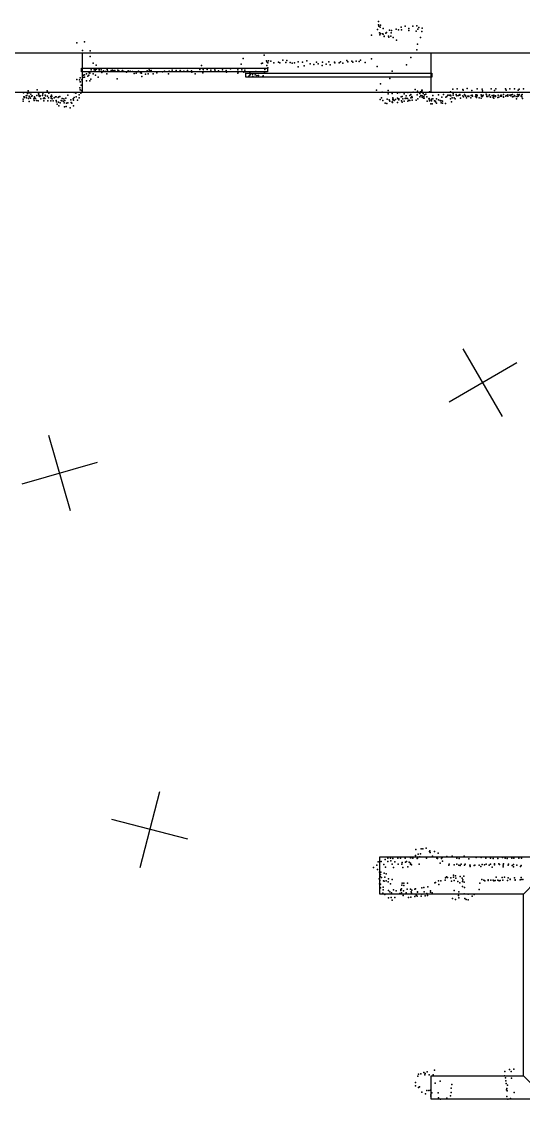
# Model space of a CAD drawing. Header units: millimetres. Extents: x 60 to 10018, y -17912 to 6797.
# Drawn here: x 3750 to 6312, y -6304 to -803 of the extents above; entities that cross this region are included whole.
import ezdxf

# ---------------------------------------------------------------- set-up
doc = ezdxf.new("R2010")
doc.units = ezdxf.units.MM
for name, color, linetype in [('DOORS', 7, 'Continuous'), ('P', 9, 'Continuous'), ('PANOS', 10, 'Continuous'), ('ROOMS', 1, 'Continuous'), ('WALLS', 3, 'Continuous')]:
    doc.layers.add(name, color=color, linetype=linetype)

# ---------------------------------------------------------------- blocks, each defined once
blk = doc.blocks.new('5-Sliding_3C')
for points in [[(-894.902, 22.9697), (55.0191, 22.9697), (55.0191, 2.96966), (-894.902, 2.96966), (-894.902, 22.9697)], [(-55.0675, -2.95703), (894.987, -2.95703), (894.987, -22.957), (-55.0675, -22.957), (-55.0675, -2.95703)]]:
    blk.add_lwpolyline(points)

msp = doc.modelspace()

# ---------------------------------------------------------------- linework, layer by layer
at = {"layer": 'DOORS'}
msp.add_lwpolyline([(5839.2, -1164.8), (4061.1, -1164.8), (4061.1, -961.8), (5839.2, -961.8), (5839.2, -1164.8)], dxfattribs=at)
at = {"layer": 'P'}
for p in [(5573, -803), (5573, -819), (5583, -822), (5768, -824), (5536, -873), (5567, -844), (5574, -826), (5577, -861), (5579, -871), (5581, -832), (5583, -864), (5592, -865), (5597, -839), (5597, -867), (5601, -878), (5602, -879), (5609, -862), (5614, -858), (5624, -877), (5628, -847), (5635, -877), (5637, -861), (5638, -849), (5662, -842), (5675, -845), (5688, -832), (5690, -845), (5709, -827), (5728, -839), (5728, -848), (5748, -827), (5765, -852), (5773, -841), (5779, -834), (5794, -854), (5796, -837), (4033, -911), (4071, -906), (5626, -882), (5648, -885), (5665, -898), (5771, -919), (5787, -885), (4061, -951), (4100, -981), (4101, -952), (4988, -975), (5738, -987), (5768, -947), (4115, -1015), (4131, -1026), (4669, -1027), (4816, -1044), (4871, -1020), (4881, -991), (4975, -1017), (4980, -1015), (5001, -1004), (5002, -1009), (5002, -1028), (5007, -1014), (5008, -1039), (5010, -1003), (5022, -1006), (5038, -1014), (5061, -1010), (5069, -1013), (5084, -1000), (5100, -1012), (5104, -1002), (5122, -1012), (5131, -1016), (5143, -1013), (5163, -1009), (5163, -1034), (5185, -1010), (5193, -1029), (5207, -1004), (5224, -1018), (5243, -1023), (5255, -1010), (5265, -1018), (5285, -1027), (5286, -1011), (5306, -1020), (5318, -1008), (5326, -1024), (5348, -1010), (5349, -1014), (5371, -1014), (5379, -1008), (5391, -1016), (5411, -1002), (5415, -1008), (5436, -1005), (5441, -1010), (5458, -1006), (5473, -1007), (5480, -1000), (5504, -1012), (5537, -994), (5565, -1033), (5716, -1024), (4032, -1099), (4049, -1090), (4062, -1088), (4067, -1077), (4069, -1086), (4071, -1087), (4072, -1075), (4081, -1070), (4088, -1082), (4093, -1076), (4095, -1064), (4099, -1066), (4103, -1097), (4105, -1049), (4115, -1069), (4120, -1050), (4126, -1049), (4126, -1051), (4128, -1076), (4129, -1058), (4133, -1046), (4141, -1087), (4147, -1047), (4147, -1056), (4156, -1049), (4159, -1063), (4168, -1054), (4179, -1058), (4185, -1070), (4187, -1047), (4189, -1054), (4207, -1052), (4215, -1051), (4220, -1054), (4226, -1053), (4238, -1096), (4242, -1051), (4246, -1054), (4263, -1055), (4265, -1052), (4272, -1058), (4285, -1061), (4295, -1054), (4305, -1056), (4316, -1058), (4325, -1068), (4335, -1066), (4344, -1060), (4347, -1057), (4357, -1065), (4363, -1066), (4364, -1083), (4383, -1072), (4391, -1055), (4397, -1070), (4401, -1049), (4403, -1052), (4411, -1052), (4412, -1055), (4422, -1069), (4440, -1059), (4441, -1065), (4469, -1059), (4480, -1057), (4500, -1070), (4503, -1056), (4519, -1051), (4539, -1053), (4559, -1053), (4562, -1056), (4579, -1056), (4598, -1052), (4617, -1055), (4620, -1062), (4637, -1069), (4661, -1048), (4676, -1065), (4677, -1048), (4679, -1058), (4697, -1048), (4716, -1051), (4736, -1050), (4738, -1056), (4756, -1054), (4776, -1050), (4795, -1052), (4797, -1061), (4855, -1050), (4855, -1066), (4856, -1061), (4875, -1049), (4884, -1062), (4890, -1051), (4894, -1060), (4910, -1081), (4916, -1061), (4916, -1076), (4918, -1073), (4929, -1074), (4930, -1083), (4943, -1075), (4946, -1058), (4951, -1078), (4959, -1079), (4982, -1084), (4983, -1080), (4990, -1063), (4992, -1048), (5630, -1094), (5643, -1056), (3830, -1152), (4045, -1101), (4048, -1142), (4049, -1111), (4050, -1151), (4051, -1110), (4054, -1128), (4056, -1155), (4058, -1101), (4082, -1105), (4098, -1105), (5562, -1154), (5583, -1120), (5621, -1155), (5760, -1150), (5794, -1153), (5796, -1153), (5952, -1148), (5974, -1146), (6003, -1149), (6004, -1154), (6025, -1145), (6049, -1155), (6076, -1146), (6102, -1148), (6147, -1146), (6164, -1155), (6172, -1146), (6220, -1147), (6224, -1153), (6243, -1146), (6267, -1147), (6285, -1153), (6290, -1148), (6312, -1147), (3758, -1199), (3759, -1210), (3760, -1166), (3762, -1187), (3763, -1187), (3765, -1191), (3774, -1182), (3776, -1192), (3777, -1181), (3780, -1171), (3784, -1157), (3785, -1195), (3788, -1166), (3788, -1184), (3790, -1187), (3796, -1194), (3797, -1173), (3801, -1183), (3805, -1182), (3812, -1198), (3815, -1206), (3816, -1188), (3816, -1190), (3822, -1195), (3826, -1206), (3828, -1181), (3835, -1207), (3837, -1172), (3838, -1167), (3839, -1177), (3840, -1183), (3844, -1186), (3845, -1182), (3849, -1197), (3857, -1180), (3858, -1172), (3860, -1165), (3862, -1196), (3864, -1208), (3866, -1192), (3868, -1196), (3871, -1178), (3872, -1182), (3881, -1157), (3883, -1183), (3884, -1164), (3884, -1208), (3887, -1193), (3890, -1168), (3899, -1186), (3899, -1208), (3901, -1194), (3903, -1179), (3903, -1182), (3903, -1185), (3904, -1185), (3907, -1197), (3912, -1207), (3916, -1192), (3923, -1187), (3927, -1187), (3927, -1206), (3937, -1191), (3941, -1187), (3946, -1186), (3952, -1206), (3955, -1207), (3957, -1195), (3964, -1209), (3965, -1197), (3971, -1206), (3976, -1194), (3987, -1178), (4002, -1202), (4014, -1197), (4016, -1204), (4018, -1191), (4019, -1165), (4027, -1168), (4028, -1188), (4035, -1205), (4044, -1177), (4044, -1193), (4053, -1169), (5581, -1201), (5587, -1192), (5591, -1163), (5594, -1206), (5617, -1199), (5622, -1172), (5627, -1203), (5630, -1209), (5643, -1171), (5645, -1192), (5646, -1199), (5646, -1202), (5647, -1199), (5653, -1206), (5659, -1200), (5669, -1194), (5670, -1168), (5675, -1201), (5677, -1197), (5677, -1203), (5682, -1165), (5688, -1187), (5689, -1208), (5693, -1186), (5697, -1198), (5703, -1172), (5703, -1210), (5708, -1195), (5712, -1194), (5714, -1182), (5719, -1196), (5721, -1196), (5722, -1210), (5723, -1165), (5728, -1205), (5733, -1180), (5733, -1206), (5738, -1176), (5738, -1192), (5743, -1186), (5744, -1204), (5745, -1190), (5750, -1164), (5765, -1205), (5770, -1177), (5772, -1158), (5774, -1165), (5774, -1198), (5784, -1170), (5784, -1188), (5786, -1162), (5788, -1180), (5793, -1159), (5795, -1164), (5795, -1182), (5795, -1189), (5801, -1170), (5802, -1194), (5803, -1186), (5805, -1194), (5808, -1177), (5814, -1173), (5819, -1188), (5821, -1210), (5829, -1198), (5831, -1196), (5832, -1161), (5832, -1207), (5834, -1204), (5843, -1199), (5843, -1208), (5849, -1198), (5850, -1180), (5859, -1208), (5863, -1210), (5869, -1197), (5878, -1177), (5879, -1202), (5887, -1206), (5889, -1208), (5895, -1189), (5896, -1207), (5900, -1210), (5904, -1175), (5916, -1189), (5922, -1186), (5927, -1178), (5933, -1178), (5938, -1180), (5940, -1162), (5940, -1178), (5940, -1197), (5941, -1182), (5948, -1192), (5953, -1179), (5954, -1171), (5959, -1193), (5963, -1197), (5969, -1176), (5971, -1180), (5972, -1182), (5980, -1180), (5984, -1178), (5988, -1176), (5988, -1178), (5991, -1194), (6003, -1182), (6006, -1187), (6012, -1175), (6015, -1181), (6019, -1184), (6021, -1193), (6029, -1184), (6034, -1183), (6034, -1185), (6043, -1193), (6045, -1180), (6051, -1179), (6053, -1183), (6068, -1185), (6069, -1177), (6073, -1191), (6074, -1177), (6075, -1183), (6076, -1180), (6087, -1192), (6096, -1177), (6096, -1194), (6098, -1180), (6098, -1183), (6100, -1183), (6103, -1156), (6103, -1186), (6107, -1179), (6122, -1173), (6124, -1177), (6125, -1186), (6131, -1186), (6138, -1179), (6139, -1177), (6142, -1188), (6145, -1189), (6152, -1181), (6158, -1191), (6160, -1183), (6161, -1179), (6162, -1194), (6166, -1184), (6169, -1182), (6170, -1186), (6181, -1191), (6184, -1178), (6186, -1189), (6196, -1181), (6196, -1184), (6198, -1179), (6200, -1180), (6200, -1183), (6210, -1189), (6211, -1176), (6211, -1187), (6223, -1184), (6224, -1180), (6232, -1183), (6233, -1177), (6233, -1178), (6243, -1178), (6248, -1182), (6250, -1177), (6257, -1175), (6257, -1188), (6264, -1186), (6267, -1181), (6276, -1185), (6277, -1197), (6282, -1175), (6282, -1186), (6286, -1183), (6289, -1181), (6290, -1175), (6301, -1183), (6303, -1179), (6304, -1188), (6306, -1175), (6308, -1196), (3788, -1211), (3928, -1213), (3931, -1225), (3938, -1214), (3940, -1233), (3947, -1217), (3967, -1217), (3969, -1239), (3978, -1237), (3979, -1220), (3986, -1217), (3998, -1243), (4004, -1216), (4007, -1220), (4015, -1233), (5607, -1219), (5615, -1222), (5642, -1213), (5642, -1215), (5644, -1216), (5669, -1216), (5693, -1214), (5839, -1223), (5847, -1223), (5863, -1212), (5869, -1220), (5892, -1218), (5899, -1220), (5914, -1222), (5945, -1212), (5761, -5060), (5763, -5028), (5775, -5053), (5786, -5050), (5791, -5025), (5798, -5025), (5816, -5022), (5832, -5039), (5835, -5036), (5837, -5044), (5859, -5039), (5877, -5048), (5564, -5109), (5571, -5092), (5586, -5090), (5600, -5105), (5606, -5080), (5620, -5072), (5620, -5089), (5633, -5072), (5636, -5087), (5642, -5103), (5645, -5074), (5656, -5091), (5671, -5073), (5672, -5103), (5684, -5072), (5691, -5104), (5694, -5095), (5708, -5073), (5711, -5094), (5715, -5089), (5729, -5093), (5735, -5071), (5736, -5099), (5736, -5104), (5738, -5071), (5741, -5106), (5748, -5072), (5770, -5074), (5772, -5073), (5780, -5103), (5783, -5066), (5818, -5073), (5848, -5062), (5871, -5072), (5873, -5075), (5887, -5099), (5894, -5074), (5897, -5070), (5899, -5088), (5921, -5065), (5931, -5108), (5934, -5104), (5949, -5063), (5958, -5106), (5973, -5072), (5973, -5103), (5982, -5109), (5985, -5075), (5989, -5111), (5995, -5104), (6010, -5062), (6012, -5108), (6015, -5103), (6034, -5076), (6038, -5108), (6040, -5115), (6041, -5108), (6061, -5110), (6064, -5109), (6071, -5070), (6087, -5109), (6095, -5115), (6096, -5069), (6101, -5105), (6114, -5107), (6120, -5072), (6122, -5103), (6138, -5108), (6144, -5103), (6145, -5073), (6157, -5074), (6164, -5101), (6165, -5107), (6182, -5075), (6187, -5102), (6190, -5105), (6206, -5069), (6209, -5109), (6211, -5102), (6219, -5073), (6230, -5074), (6234, -5109), (6236, -5104), (6253, -5073), (6255, -5110), (6261, -5105), (6264, -5073), (6279, -5109), (6289, -5072), (6297, -5115), (6301, -5110), (6302, -5072), (5547, -5121), (5568, -5131), (5578, -5145), (5579, -5158), (5581, -5166), (5583, -5157), (5584, -5145), (5601, -5150), (5605, -5169), (5608, -5119), (5611, -5153), (5649, -5120), (5697, -5121), (5723, -5117), (5920, -5168), (5955, -5160), (5956, -5169), (5966, -5163), (5990, -5167), (6008, -5165), (6152, -5118), (6173, -5169), (6203, -5171), (6209, -5117), (6216, -5169), (6262, -5117), (5576, -5179), (5577, -5204), (5580, -5186), (5582, -5205), (5583, -5224), (5587, -5172), (5597, -5220), (5598, -5189), (5601, -5190), (5612, -5189), (5622, -5193), (5624, -5178), (5633, -5204), (5642, -5182), (5691, -5211), (5693, -5201), (5701, -5200), (5701, -5212), (5720, -5201), (5793, -5225), (5804, -5223), (5825, -5219), (5860, -5198), (5864, -5197), (5878, -5188), (5881, -5208), (5890, -5189), (5913, -5185), (5914, -5174), (5924, -5172), (5942, -5173), (5945, -5190), (5958, -5187), (5968, -5175), (5978, -5192), (5987, -5198), (6000, -5175), (6001, -5217), (6002, -5192), (6003, -5184), (6010, -5195), (6011, -5222), (6090, -5201), (6100, -5182), (6110, -5185), (6116, -5189), (6132, -5184), (6132, -5187), (6146, -5185), (6157, -5185), (6162, -5188), (6168, -5187), (6182, -5185), (6189, -5189), (6194, -5186), (6207, -5185), (6231, -5186), (6234, -5173), (6244, -5180), (6245, -5182), (6266, -5174), (6270, -5185), (6271, -5183), (6296, -5184), (6300, -5181), (6301, -5172), (6310, -5181), (5594, -5252), (5596, -5235), (5605, -5258), (5623, -5238), (5624, -5276), (5630, -5245), (5637, -5273), (5639, -5250), (5649, -5235), (5655, -5274), (5662, -5239), (5681, -5253), (5687, -5232), (5687, -5237), (5689, -5249), (5690, -5229), (5699, -5264), (5700, -5239), (5713, -5250), (5718, -5231), (5726, -5274), (5735, -5231), (5737, -5272), (5740, -5245), (5741, -5251), (5742, -5236), (5758, -5231), (5758, -5269), (5762, -5229), (5764, -5262), (5769, -5266), (5771, -5244), (5772, -5247), (5790, -5266), (5793, -5256), (5805, -5244), (5811, -5265), (5820, -5253), (5822, -5264), (5838, -5239), (5838, -5246), (5847, -5249), (5950, -5278), (5950, -5279), (5958, -5238), (5981, -5263), (5982, -5244), (5983, -5275), (6009, -5255), (6013, -5278), (6030, -5256), (6050, -5266), (6060, -5258), (6087, -5232), (5642, -5287), (5966, -5284), (6020, -5284), (6030, -5286), (5858, -6154), (6242, -6152), (6264, -6150), (5774, -6186), (5777, -6176), (5788, -6173), (5803, -6167), (5809, -6179), (5811, -6171), (5821, -6164), (5831, -6179), (5852, -6178), (5887, -6211), (6216, -6183), (6217, -6162), (6221, -6194), (6223, -6209), (6249, -6162), (6251, -6196), (5762, -6217), (5762, -6235), (5776, -6243), (5782, -6240), (5793, -6267), (5820, -6259), (5830, -6258), (5838, -6257), (5845, -6270), (5862, -6221), (5877, -6270), (5944, -6247), (5944, -6269), (5946, -6228), (6224, -6222), (6226, -6256), (6228, -6249), (6229, -6261), (6231, -6232), (6265, -6268), (5813, -6275), (5840, -6280), (5840, -6288), (5878, -6296), (5889, -6302), (5922, -6297), (5940, -6286), (6228, -6289), (6233, -6302), (6247, -6300)]:
    msp.add_point(p, dxfattribs=at)
at = {"layer": 'PANOS'}
for points in [[(6206.1, -2818.2), (6004.8, -2472.5)], [(6278.2, -2544.7), (5932.6, -2746)], [(4000.2, -3299.7), (3890.1, -2915.2)], [(3752.9, -3162.6), (4137.4, -3052.4)], [(4354.9, -5119.8), (4455.3, -4732.6)], [(4598.7, -4976.4), (4211.5, -4876)]]:
    msp.add_lwpolyline(points, dxfattribs=at)
at = {"layer": 'ROOMS'}
msp.add_lwpolyline([(9815.2, -11210.9), (9815.1, -5066.3), (7982.2, -5066.1), (7982.2, -5256.1), (7982.2, -6133.4), (7982.2, -6303.4), (6372.9, -6303.4), (5841, -6303.4), (5841, -6183.4), (6312.9, -6183.4), (6312.9, -5256.1), (5578.9, -5256.1), (5578.9, -5066.1), (6372.9, -5066.1), (7982.2, -5066.1), (9815.1, -5066.3), (9815.1, -1164.8), (281.4, -1164.8), (281.4, -11212.2)], dxfattribs=at)
at = {"layer": 'WALLS'}
for points in [[(9815.1, -1164.8), (281.4, -1164.8), (179.9, -1063.3), (78.4, -961.8), (10018.1, -961.8), (9916.6, -1063.3), (9815.1, -1164.8)], [(6312.9, -5256.1), (5578.9, -5256.1), (5578.9, -5196.1), (5578.9, -5066.1), (6372.9, -5066.1), (6372.9, -5196.1), (6312.9, -5256.1)], [(6372.9, -6303.4), (5841, -6303.4), (5841, -6243.4), (5841, -6183.4), (6312.9, -6183.4), (6372.9, -6243.4), (6372.9, -6303.4)]]:
    msp.add_lwpolyline(points, dxfattribs=at)

# ---------------------------------------------------------------- block references
at = {"layer": 'DOORS', "xscale": -1, "yscale": -1, "rotation": 180}
msp.add_blockref('5-Sliding_3C', (4950.1, -1063.3), dxfattribs=at)

doc.saveas('drawing.dxf')
